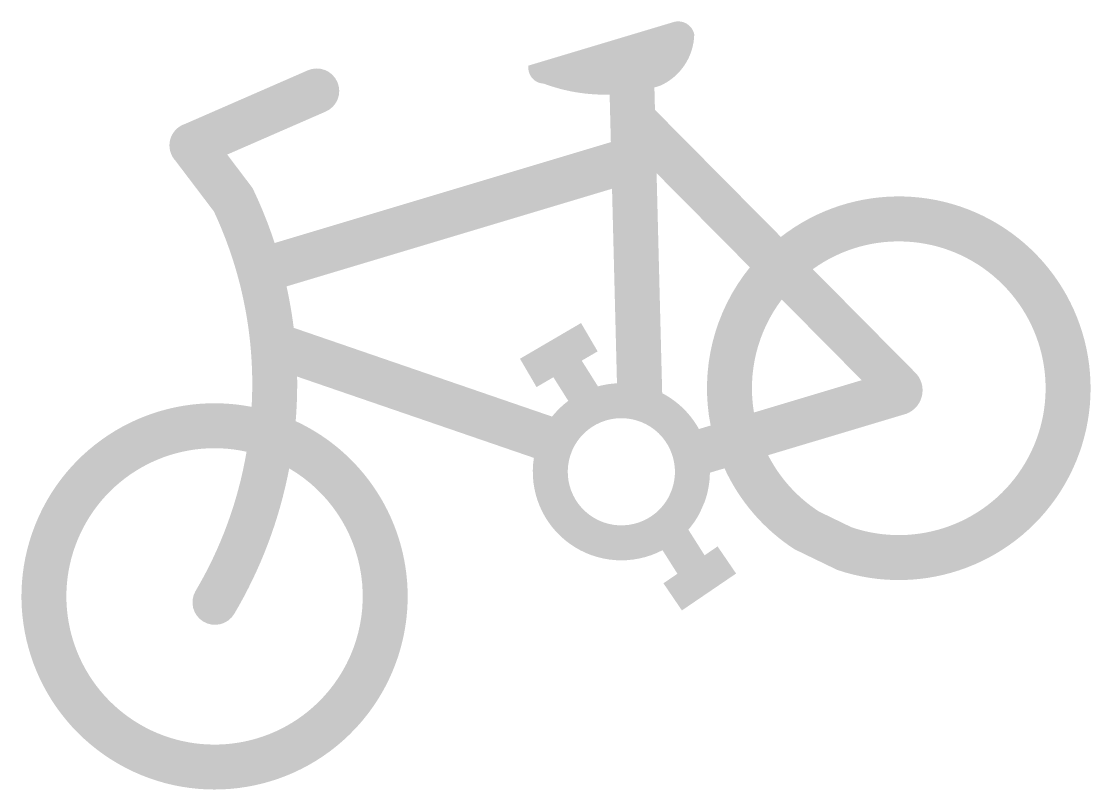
# Model space of a CAD drawing. Header units: millimetres. Extents: x 7233 to 195995, y 19522 to 226352.
# Drawn here: x 195991.78 to 195994.572, y 226350.472 to 226352.478 of the extents above.
import ezdxf

# ---------------------------------------------------------------- set-up
doc = ezdxf.new("R2010")
doc.units = ezdxf.units.MM
doc.layers.add('@-道路标线', color=255, linetype='Continuous', lineweight=0)

msp = doc.modelspace()

# ---------------------------------------------------------------- hatches: boundary and pattern name
at = {"layer": '@-道路标线'}
h = msp.add_hatch(color=7, dxfattribs=at)
edge = h.paths.add_edge_path()
edge.add_line((195993.4344, 226352.2467), (195993.4329, 226352.3051))
edge.add_ellipse((195993.3036, 226352.743), major_axis=(-0.4442, 0.1059), ratio=0.999983, start_angle=119.8559, end_angle=121.9363)
edge.add_ellipse((195993.3867, 226352.447), major_axis=(-0.1462, 0.0348), ratio=1, start_angle=127.7774, end_angle=192.197)
edge.add_ellipse((195993.4951, 226352.4348), major_axis=(-0.0099, -0.0417), ratio=1, start_angle=115.5546, end_angle=208.8727)
edge.add_line((195993.4837, 226352.4761), (195993.104, 226352.3622))
edge.add_ellipse((195993.1453, 226352.3569), major_axis=(-0.0405, 0.0097), ratio=1, start_angle=6.1134, end_angle=101.2426)
edge.add_ellipse((195993.3036, 226352.743), major_axis=(-0.4442, 0.1058), ratio=1, start_angle=82.9114, end_angle=104.9567)
edge.add_line((195993.316, 226352.2865), (195993.3192, 226352.1624))
edge.add_line((195993.3192, 226352.1624), (195992.4415, 226351.8991))
edge.add_ellipse((195991.3216, 226351.5314), major_axis=(-0.2733, -1.1466), ratio=1, start_angle=121.5808, end_angle=129.1219)
edge.add_line((195992.3836, 226352.0429), (195992.3176, 226352.13))
edge.add_line((195992.3176, 226352.13), (195992.5748, 226352.2422))
edge.add_ellipse((195992.5514, 226352.296), major_axis=(-0.0571, 0.0136), ratio=1, start_angle=126.976, end_angle=306.976)
edge.add_line((195992.5279, 226352.3498), (195992.2079, 226352.2101))
edge.add_ellipse((195992.2258, 226352.1539), major_axis=(-0.0574, 0.0137), ratio=1, start_angle=301.0837, end_angle=416.4569)
edge.add_line((195992.1827, 226352.1136), (195992.2828, 226351.9816))
edge.add_ellipse((195991.3216, 226351.5314), major_axis=(-1.0325, 0.246), ratio=1, start_angle=190.1624, end_angle=218.5036, ccw=False)
edge.add_ellipse((195992.2846, 226350.9766), major_axis=(-0.1169, -0.4904), ratio=1, start_angle=182.3455, end_angle=420.2459)
edge.add_ellipse((195992.2846, 226350.9766), major_axis=(-0.4904, 0.1169), ratio=1, start_angle=150.2459, end_angle=258.5684)
edge.add_ellipse((195991.3216, 226351.5314), major_axis=(-1.1466, 0.2733), ratio=1, start_angle=188.67, end_angle=194.3328)
edge.add_line((195992.5002, 226351.5505), (195993.1183, 226351.3382))
edge.add_ellipse((195993.3466, 226351.3019), major_axis=(-0.2249, 0.0536), ratio=1, start_angle=4.3748, end_angle=131.1135)
edge.add_line((195993.4541, 226351.0972), (195993.493, 226351.0357))
edge.add_line((195993.493, 226351.0357), (195993.4565, 226351.0108))
edge.add_line((195993.4565, 226351.0108), (195993.5047, 226350.94))
edge.add_line((195993.5047, 226350.94), (195993.6462, 226351.0363))
edge.add_line((195993.6462, 226351.0363), (195993.5979, 226351.1071))
edge.add_line((195993.5979, 226351.1071), (195993.5639, 226351.0839))
edge.add_line((195993.5639, 226351.0839), (195993.5216, 226351.1508))
edge.add_ellipse((195993.3466, 226351.3019), major_axis=(-0.2249, 0.0536), ratio=0.999999, start_angle=152.5991, end_angle=165.9781)
edge.add_line((195993.5519, 226351.1954), (195993.5642, 226351.2237))
edge.add_ellipse((195993.3466, 226351.3019), major_axis=(-0.0536, -0.2249), ratio=1, start_angle=83.6504, end_angle=102.8195)
edge.add_line((195993.5778, 226351.2995), (195993.6159, 226351.3109))
edge.add_ellipse((195994.0709, 226351.52), major_axis=(-0.4871, 0.1161), ratio=1, start_angle=38.0787, end_angle=70.503)
edge.add_line((195993.7989, 226351.0996), (195993.9101, 226351.0458))
edge.add_ellipse((195994.0709, 226351.52), major_axis=(-0.4871, 0.1161), ratio=1, start_angle=84.6699, end_angle=321.33)
edge.add_line((195993.7631, 226351.9149), (195993.4344, 226352.2467))
edge = h.paths.add_edge_path(flags=16)
edge.add_line((195993.3223, 226352.0407), (195993.3352, 226351.5328))
edge.add_ellipse((195993.3466, 226351.3019), major_axis=(-0.2249, 0.0536), ratio=0.999999, start_angle=286.2371, end_angle=298.7228)
edge.add_line((195993.2856, 226351.5249), (195993.2432, 226351.592))
edge.add_line((195993.2432, 226351.592), (195993.2847, 226351.6162))
edge.add_line((195993.2847, 226351.6162), (195993.2414, 226351.6902))
edge.add_line((195993.2414, 226351.6902), (195993.082, 226351.597))
edge.add_line((195993.082, 226351.597), (195993.1252, 226351.523))
edge.add_line((195993.1252, 226351.523), (195993.1692, 226351.5487))
edge.add_line((195993.1692, 226351.5487), (195993.2081, 226351.487))
edge.add_ellipse((195993.3466, 226351.3019), major_axis=(-0.2249, 0.0536), ratio=1, start_angle=320.2084, end_angle=334.8573)
edge.add_line((195993.1658, 226351.446), (195992.4913, 226351.6777))
edge.add_ellipse((195991.3216, 226351.5314), major_axis=(-1.1466, 0.2733), ratio=1, start_angle=200.5334, end_angle=205.8714)
edge.add_line((195992.4726, 226351.7859), (195993.3223, 226352.0407))
edge = h.paths.add_edge_path(flags=16)
edge.add_line((195993.4386, 226352.0814), (195993.6822, 226351.8356))
edge.add_ellipse((195994.0709, 226351.52), major_axis=(-0.4871, 0.1161), ratio=1, start_angle=334.3254, end_angle=384.613)
edge.add_line((195993.5797, 226351.4226), (195993.5491, 226351.4135))
edge.add_ellipse((195993.3466, 226351.3019), major_axis=(-0.2249, 0.0536), ratio=1, start_angle=222.2599, end_angle=255.9347)
edge.add_line((195993.4533, 226351.507), (195993.4386, 226352.0814))
edge = h.paths.add_edge_path(flags=16)
edge.add_line((195993.4783, 226351.2546), (195993.4709, 226351.2374))
edge.add_ellipse((195993.3466, 226351.3019), major_axis=(-0.0569, -0.1278), ratio=0.999997, start_angle=94.2519, end_angle=446.5796, ccw=False)
edge = h.paths.add_edge_path(flags=16)
edge.add_ellipse((195992.2846, 226350.9766), major_axis=(-0.3763, 0.0897), ratio=1, start_angle=150.3265, end_angle=253.1418, ccw=False)
edge.add_ellipse((195992.2846, 226350.9766), major_axis=(-0.3763, 0.0897), ratio=1, start_angle=-89.0652, end_angle=150.3265, ccw=False)
edge.add_ellipse((195991.3216, 226351.5314), major_axis=(-0.246, -1.0325), ratio=1, start_angle=72.772, end_angle=93.7956, ccw=False)
edge.add_ellipse((195992.2856, 226350.9611), major_axis=(-0.0136, -0.0571), ratio=0.999997, start_angle=253.1997, end_angle=432.3443)
edge.add_ellipse((195991.3216, 226351.5314), major_axis=(-0.2733, -1.1466), ratio=1, start_angle=72.772, end_angle=92.6105)
edge = h.paths.add_edge_path(flags=16)
edge.add_line((195993.7654, 226351.7516), (195993.9741, 226351.541))
edge.add_line((195993.9741, 226351.541), (195993.6928, 226351.4566))
edge.add_ellipse((195994.0709, 226351.52), major_axis=(-0.3729, 0.0889), ratio=1, start_angle=336.231, end_angle=382.9245, ccw=False)
edge = h.paths.add_edge_path(flags=16)
edge.add_ellipse((195994.0709, 226351.52), major_axis=(-0.3729, 0.0889), ratio=1, start_angle=84.6699, end_angle=319.2303, ccw=False)
edge.add_line((195993.9478, 226351.157), (195993.8627, 226351.1981))
edge.add_ellipse((195994.0709, 226351.52), major_axis=(-0.3729, 0.0889), ratio=1, start_angle=400.5453, end_angle=430.503, ccw=False)
edge.add_line((195993.7298, 226351.3451), (195994.081, 226351.4505))
edge.add_ellipse((195994.0675, 226351.5147), major_axis=(-0.0152, -0.0638), ratio=1, start_angle=25.2255, end_angle=152.2296)
edge.add_line((195994.1107, 226351.5641), (195993.8465, 226351.8308))

doc.saveas('drawing.dxf')
